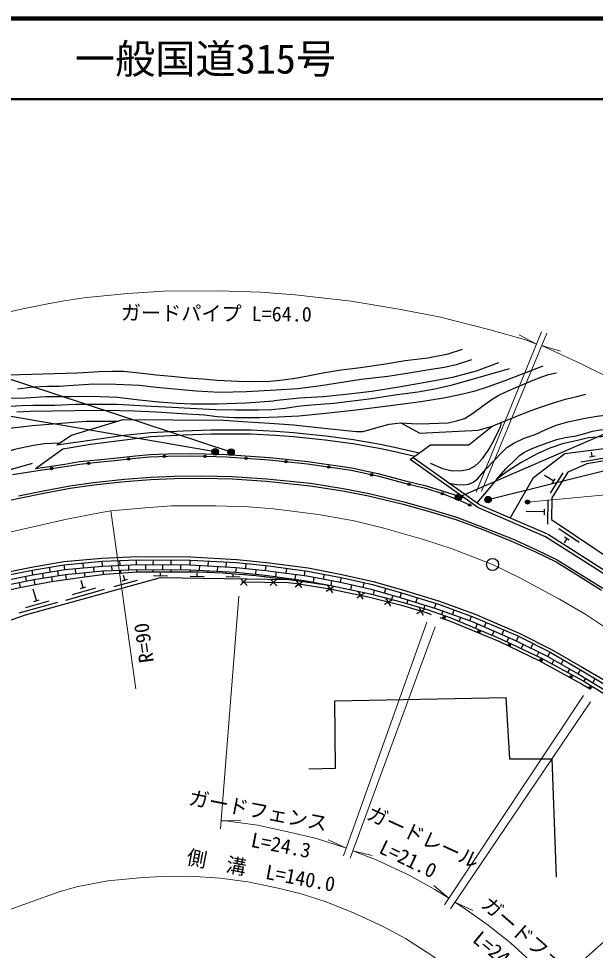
# Model space of a CAD drawing. Units: millimetres at full size, sheet at 1:1000; details may follow other scales. Extents: x 40000 to 680000, y 20000 to 380000.
# Drawn here: x 209745 to 281447, y 264104 to 380000 of the extents above; entities that cross this region are included whole.
import ezdxf
from ezdxf.enums import TextEntityAlignment as Align

# ---------------------------------------------------------------- set-up
doc = ezdxf.new("R2010")
doc.units = ezdxf.units.MM
doc.header["$LTSCALE"] = 1000
doc.linetypes.add('CHAIN', pattern=[18.5, 12, -1.5, 3.5, -1.5])
for name, color, linetype, lineweight in [('M-BGD', 7, 'Continuous', 25), ('M-BGD-HTXT', 7, 'Continuous', 13), ('M-BMK', 2, 'CHAIN', 13), ('M-BMK-SRVR', 3, 'Continuous', 25), ('M-STR-HTXT', 7, 'Continuous', 13), ('M-STR-STRC', 7, 'Continuous', 25), ('M-TTL', 2, 'Continuous', 140), ('M-TTL-LINE', 7, 'Continuous', 50)]:
    doc.layers.add(name, color=color, linetype=linetype, lineweight=lineweight)
doc.layers.add('M-TTL-TXT', color=7, linetype='Continuous')
doc.styles.add('ＭＳ ゴシック', font='')
doc.styles.get('ＭＳ ゴシック').set_extended_font_data('MS Gothic')

msp = doc.modelspace()

# ---------------------------------------------------------------- hatches: boundary and pattern name
at = {"layer": 'M-BGD'}
for points in [[(262482, 305500, -1), (262782, 305500, -0.41421), (262632, 305350, -0.41421)], [(266813, 303741, -1), (267113, 303741, -0.41421), (266963, 303591, -0.41421)], [(270599, 302083, -1), (270899, 302083, -0.41421), (270749, 301933, -0.41421)], [(274532, 300199, -1), (274832, 300199, -0.41421), (274682, 300049, -0.41421)], [(278264, 298150, -1), (278564, 298150, -0.41421), (278414, 298000, -0.41421)], [(280638, 296789, -1), (280938, 296789, -0.41421), (280788, 296639, -0.41421)]]:
    msp.add_hatch(color=256, dxfattribs=at).paths.add_polyline_path(points)
at = {"layer": 'M-STR-STRC'}
for points in [[(233841, 325911, -1), (234516, 326340, -0.41421), (234393, 325788, -0.41421)], [(235823, 325865, -1), (236497, 326295, -0.41421), (236375, 325743, -0.41421)], [(264084, 320246, -1), (264758, 320675, -0.41421), (264636, 320123, -0.41421)], [(267769, 319959, -1), (268444, 320388, -0.41421), (268321, 319836, -0.41421)], [(273231, 319990, -1), (272792, 319751, -0.41421), (272892, 320090, -0.41421)]]:
    msp.add_hatch(color=256, dxfattribs=at).paths.add_polyline_path(points)

# ---------------------------------------------------------------- linework, layer by layer
at = {"layer": 'M-BGD'}
for p, q in [((281068, 325570), (280983, 326086)), ((279661, 324882), (282621, 325370)), ((280723, 325513), (281413, 325627)), ((275866, 320955), (277446, 323505)), ((276273, 322467), (275126, 323178)), ((276089, 322169), (276458, 322765)), ((275531, 317138), (275598, 320138)), ((275107, 318298), (275123, 318998)), ((275115, 318648), (272865, 318699)), ((279415, 314852), (276926, 316526)), ((277920, 315315), (277566, 314789)), ((278210, 315120), (277629, 315511)), ((215479, 311464), (215424, 312061)), ((217821, 311683), (217765, 312280)), ((219035, 311796), (219091, 311199)), ((220162, 311902), (220136, 312501)), ((221294, 311952), (221321, 311353)), ((222358, 312000), (222332, 312599)), ((223396, 312047), (223423, 311447)), ((224397, 312091), (224402, 312700)), ((225517, 312091), (225513, 311491)), ((226490, 312084), (226495, 312684)), ((227624, 312075), (227619, 311475)), ((228697, 312067), (228701, 312667)), ((229889, 312058), (229884, 311458)), ((231072, 312049), (231077, 312649)), ((232217, 311986), (232184, 311387)), ((233322, 311926), (233354, 312525)), ((234475, 311862), (234442, 311263)), ((235545, 311804), (235578, 312403)), ((237974, 311615), (238034, 312212)), ((240454, 311365), (240534, 311959)), ((210577, 310616), (210694, 310027)), ((211524, 310805), (211425, 311397)), ((212692, 311000), (212791, 310408)), ((213690, 311166), (213591, 311758)), ((214575, 311313), (214674, 310721)), ((215557, 310868), (215650, 310239)), ((216754, 311583), (216810, 310986)), ((217880, 311086), (217955, 310579)), ((220204, 311303), (220259, 310871)), ((222394, 311401), (222420, 311036)), ((222937, 310183), (222787, 310725)), ((224408, 311491), (224408, 311185)), ((226433, 311484), (226433, 311185)), ((226507, 310720), (228257, 310695)), ((227382, 310708), (227387, 311043)), ((228679, 311467), (228679, 311185)), ((231053, 311449), (231053, 311185)), ((231068, 310654), (232818, 310629)), ((231943, 310642), (231949, 311011)), ((233273, 311327), (233266, 311145)), ((235525, 311204), (235513, 311047)), ((236407, 310577), (236411, 310859)), ((236780, 311736), (236720, 311139)), ((237913, 311018), (237900, 310858)), ((239239, 311488), (239178, 310891)), ((240384, 310769), (240365, 310612)), ((241780, 311187), (241700, 310593)), ((243012, 311022), (243095, 311617)), ((244149, 310870), (244069, 310275)), ((245273, 310720), (245352, 311314)), ((247656, 310282), (247768, 310871)), ((209808, 309850), (209921, 309241)), ((211632, 310215), (211750, 309582)), ((213819, 310579), (213907, 309981)), ((217773, 309217), (217529, 310097)), ((221612, 309349), (224503, 310151)), ((222600, 310090), (223274, 310277)), ((235532, 310590), (237282, 310565)), ((237317, 309522), (238170, 310351)), ((238155, 309505), (237321, 310363)), ((241006, 309469), (241859, 310297)), ((241844, 309452), (241011, 310310)), ((242929, 310428), (242913, 310298)), ((244133, 309327), (245090, 310032)), ((244961, 309197), (244251, 310160)), ((245218, 310122), (245199, 309991)), ((246464, 310509), (246347, 309916)), ((248802, 308590), (248150, 309592)), ((248627, 310096), (248548, 309483)), ((249742, 309883), (249872, 310469)), ((251145, 309571), (251016, 308961)), ((252578, 309253), (252708, 309838)), ((211963, 307605), (211567, 309031)), ((215605, 307681), (220423, 309019)), ((216448, 308382), (219339, 309185)), ((217436, 309124), (218111, 309311)), ((247983, 308767), (248980, 309416)), ((251776, 307966), (252772, 308615)), ((252595, 307788), (251942, 308791)), ((253961, 308922), (253814, 308353)), ((255241, 308556), (255406, 309133)), ((257181, 308002), (257360, 308575)), ((209795, 306069), (214613, 307406)), ((210638, 306770), (213529, 307572)), ((211626, 307511), (212300, 307698)), ((255211, 307150), (256235, 307754)), ((256021, 306936), (255413, 307966)), ((256253, 308267), (256122, 307758)), ((258140, 307703), (258004, 307248)), ((259147, 307389), (259326, 307962)), ((261456, 306669), (261635, 307241)), ((259262, 306018), (260309, 306581)), ((260063, 305772), (259497, 306825)), ((260241, 307048), (260111, 306615)), ((262469, 306317), (262315, 305875)), ((263691, 305874), (263895, 306439)), ((264700, 305509), (264504, 305041)), ((265840, 305097), (266044, 305661)), ((267644, 304340), (267881, 304891)), ((266770, 304716), (266548, 304186)), ((268830, 303829), (268617, 303320)), ((269842, 303394), (270079, 303945)), ((270702, 303024), (270453, 302501)), ((271632, 302617), (271901, 303154)), ((272464, 302199), (272209, 301664)), ((273441, 301709), (273710, 302245)), ((274404, 301226), (274168, 300731)), ((275528, 300661), (275828, 301181)), ((276297, 300217), (276036, 299742)), ((277183, 299704), (277484, 300224)), ((278225, 299102), (277988, 298671)), ((279292, 298486), (279598, 299002)), ((280216, 297937), (279991, 297567)), ((281131, 297394), (281437, 297910))]:
    msp.add_line(p, q, dxfattribs=at)
for points in [[(208491, 335688), (217060, 335960), (219742, 336113), (221321, 336170), (222793, 336142), (225097, 335895), (226863, 335712), (228731, 335548), (230784, 335318), (232605, 335184), (234447, 335018), (237019, 334891), (239004, 334861), (240990, 334894), (242622, 335055), (244406, 335302), (246335, 335684), (247582, 335959), (249553, 336261), (252257, 336605), (255097, 337015), (257805, 337458), (260615, 337815), (263136, 338308), (264941, 338887)], [(266056, 337540), (264126, 336921), (262697, 336621), (261017, 336341), (258294, 335909), (255658, 335472), (252316, 335106), (247322, 334312), (244451, 333957), (241765, 333786), (238060, 333559), (234720, 333516), (231835, 333672), (227319, 334081), (224734, 334355), (221831, 334471), (219092, 334535), (216525, 334384), (214790, 334241), (213319, 334241), (211542, 334147), (209601, 333924)], [(270721, 336456), (266527, 335222), (263495, 334379), (261488, 333908), (259362, 333555), (256514, 333164), (253619, 332711), (248920, 332139), (246145, 331903), (244453, 331766), (242879, 331491), (241187, 331333), (239514, 331294), (236702, 331295), (234203, 331335), (231069, 331493), (228887, 331612), (226277, 331736), (224136, 331863), (221981, 331990), (220307, 332020), (218581, 331987), (216821, 332002), (214224, 331885), (211511, 331882), (210102, 331835), (208705, 331741)], [(274915, 336763), (270198, 334943), (268113, 334215), (266352, 333608), (264591, 333224), (262567, 332779), (259741, 332321), (257228, 331991), (254972, 331697), (251352, 331257), (248325, 330927), (244578, 330549), (241952, 330420), (239715, 330365), (236542, 330353), (234482, 330485), (232852, 330665), (229996, 330858), (226887, 331043), (224100, 331178), (220595, 331252), (216738, 331236), (211196, 331150), (209531, 331047)], [(269396, 337169), (266623, 336163), (263667, 335373), (260087, 334686), (257256, 334187), (253643, 333622), (250813, 333289), (247628, 332977), (244664, 332789), (241489, 332478)], [(257264, 329705), (259269, 329613), (260830, 329633), (263166, 329719), (264175, 329957), (265170, 330265), (266179, 330895), (267454, 331820), (268626, 332650), (269458, 333152), (270158, 333515), (271274, 334014), (273729, 335049), (274788, 335452), (275617, 335716), (276618, 335923)], [(208279, 332774), (210596, 332830), (213121, 333001), (216231, 333017), (218796, 333049), (222026, 332905), (224735, 332601), (227156, 332344), (229392, 332166), (231236, 332070), (234410, 332070), (238043, 332190), (241489, 332478)], [(266886, 328816), (268628, 329290), (271338, 330410), (273478, 331253), (274630, 331663), (276118, 332189), (277743, 332658), (279133, 333017), (280258, 333282)], [(263287, 322198), (264211, 322056), (265054, 322012), (265700, 322093), (266323, 322379), (266814, 322745), (267856, 323991), (268810, 325009), (269765, 325989), (270461, 326659), (271300, 327200), (272584, 327796), (273969, 328291), (275281, 328874), (276593, 329413), (278022, 329836), (279972, 330271), (281618, 330536), (283000, 330712), (284454, 330800), (286262, 330712)], [(191910, 321631), (192979, 322696), (194407, 323783), (196235, 325057), (197659, 326001), (198905, 326671), (200165, 327232), (201635, 327767), (203658, 328280), (205632, 328669), (207922, 328982), (211461, 329384), (214544, 329651), (218105, 329927), (222113, 329949)], [(214480, 327001), (216299, 328178), (222725, 330136), (235223, 330038), (238260, 329853), (240987, 329667), (243920, 329480), (246934, 329149), (251698, 328624), (252569, 328629), (254162, 329100), (255812, 329539), (257264, 329705), (259609, 328450), (266886, 328816)], [(258406, 325168), (260956, 326986), (265737, 326969), (268628, 329290)], [(260911, 324695), (262459, 324027), (263666, 323758), (264908, 323805), (265752, 323980), (266514, 324355), (266936, 324742), (267440, 325327), (268125, 326290), (268769, 327461), (269452, 328797), (269669, 329221), (269794, 329771)], [(211831, 324059), (215228, 326475), (218674, 327058), (222960, 327628), (226193, 328028), (230207, 328215), (233673, 328352), (238642, 328352), (241685, 328187), (243872, 328030), (247863, 327599), (251300, 327142), (254581, 326572), (256363, 326210), (259004, 325594)], [(214480, 327001), (218599, 327552), (222811, 328187), (226151, 328527), (230185, 328714), (233663, 328852), (238656, 328852), (241717, 328686), (243917, 328529), (247923, 328095), (251376, 327636), (254674, 327063), (256469, 326698), (259547, 325981)], [(289036, 328139), (283279, 328068), (280609, 327838), (279076, 327504), (277378, 327104), (275775, 326570), (274311, 325908), (272222, 324800), (270485, 323687), (269190, 322695), (266718, 319767)], [(269190, 322695), (270326, 323988), (271528, 325160), (272033, 325645), (272546, 326013), (273312, 326420), (274201, 326798), (275472, 327238), (276664, 327638), (277691, 327911), (279063, 328104), (280143, 328396), (281109, 328670), (282030, 328838), (283201, 328993), (287346, 329093)], [(214766, 327186), (213844, 327166), (212976, 327121), (211597, 326900), (209223, 326393), (207300, 325832), (204875, 325042), (202566, 324033), (200899, 323189), (199456, 322152)], [(270871, 317883), (273762, 322922), (277652, 325928), (287008, 327116), (288681, 327182)], [(211831, 324059), (215470, 324588), (217322, 324894), (219531, 325115), (221621, 325318), (224255, 325612), (226053, 325775), (228301, 325870), (231150, 325902), (233029, 325856), (235569, 325795), (240926, 325430), (242963, 325221), (245684, 324928), (251140, 324116), (254421, 323406), (257682, 322543), (260410, 321866), (265056, 320454)], [(289196, 325682), (285278, 325449), (280372, 324641), (278022, 323581), (276055, 320405), (275993, 317695), (287958, 309649), (301321, 300017), (303231, 297081), (304659, 294727), (304849, 294227)], [(202419, 322017), (203995, 322537), (206547, 323286), (211479, 324688)], [(208988, 323310), (211874, 323763), (215516, 324292), (217361, 324596), (219560, 324816), (221652, 325020), (224285, 325313), (226073, 325476), (228309, 325570), (231148, 325602), (233021, 325556), (235556, 325495), (240900, 325131), (242932, 324922), (245646, 324630), (251086, 323820), (254351, 323115), (257607, 322252), (260330, 321577), (262439, 320936), (263987, 320314), (265026, 319901), (266004, 319414)], [(275266, 315550), (266852, 319181), (258406, 325168)], [(275424, 315918), (267049, 319532), (258751, 325414)], [(207576, 319837), (209802, 320352), (213085, 320995), (216166, 321597), (219083, 322016), (222948, 322434), (226183, 322673), (229105, 322783), (232653, 322839), (236284, 322755), (240581, 322472), (245975, 321902), (250041, 321262), (253242, 320642), (257543, 319624), (260960, 318656), (264091, 317689), (267452, 316439), (271030, 315005), (273995, 313667), (276556, 312427), (279625, 310539), (282191, 308893)], [(209740, 320646), (213027, 321290), (216116, 321893), (219046, 322313), (222921, 322733), (226166, 322973), (229097, 323083), (232654, 323139), (236297, 323055), (240606, 322771), (246014, 322200), (250093, 321558), (253305, 320935), (257619, 319914), (261045, 318944), (264188, 317973), (267560, 316719), (271147, 315281), (274122, 313939), (276700, 312690), (279784, 310793), (282357, 309143)], [(307636, 290379), (304786, 293721), (299280, 299317), (290234, 305774), (283536, 310291), (275266, 315550)], [(307826, 290773), (305081, 293992), (299541, 299623), (290462, 306103), (283755, 310625), (275480, 315888)], [(187729, 305616), (190578, 306531), (196006, 308137), (201703, 309677), (207388, 310998), (211343, 311789), (215351, 312456), (220094, 312900), (224536, 313099), (231103, 313049), (236858, 312733), (240571, 312358), (245730, 311667), (249945, 310863), (253837, 309997), (257468, 308961), (262064, 307527), (266490, 305925), (271961, 303571), (276003, 301542), (279797, 299348), (283353, 297239)], [(187951, 305283), (190695, 306148), (196115, 307752), (201800, 309289), (207472, 310607), (211416, 311395), (215402, 312059), (220121, 312500), (224543, 312699), (231091, 312649), (236827, 312334), (240524, 311961), (245666, 311272), (249864, 310471), (253739, 309609), (257353, 308577), (261936, 307148), (266343, 305553), (271792, 303208), (275813, 301190), (279595, 299003), (283135, 296903)], [(191086, 305695), (196278, 307175), (201946, 308707), (207599, 310020), (211524, 310805), (215479, 311464), (220162, 311902), (224554, 312099), (231072, 312049), (236780, 311736), (240454, 311365), (245570, 310680), (249742, 309883), (253591, 309027), (257181, 308002), (261744, 306579), (266122, 304995), (271539, 302664), (275528, 300661), (279292, 298486), (282808, 296400), (287444, 293110), (291893, 289401)], [(190695, 306148), (192099, 304521), (198449, 306399), (203998, 307878), (209833, 309225), (213849, 309973), (217934, 310576), (220470, 310898), (224515, 311185), (232167, 311185), (235132, 311078), (239242, 310751), (244344, 310121), (248548, 309483), (253454, 308446), (257432, 307420), (260664, 306449), (263474, 305472), (269589, 302913), (274676, 300488), (279919, 297611), (283803, 295252)], [(191518, 305194), (196439, 306597), (202093, 308125), (207726, 309433), (211632, 310215), (215557, 310868), (220204, 311303), (224565, 311498), (231053, 311449), (236734, 311138), (240384, 310769), (245473, 310087), (248548, 309483)], [(192099, 304521), (191582, 304100), (190519, 302694), (188114, 298412), (193221, 295569), (196309, 298860), (197773, 300122), (199159, 301134), (200812, 302079), (202828, 303124), (205716, 304131), (210589, 305822), (227379, 310482), (243278, 310253)], [(237439, 309937), (243250, 309853), (244289, 309725), (248477, 309089), (253362, 308057), (257325, 307035), (260541, 306069), (261025, 305900)], [(262105, 305525), (263331, 305099), (269426, 302548), (274494, 300132), (279719, 297264), (280842, 296583)], [(245830, 286674), (249140, 286750), (249043, 295142), (270296, 295558), (270783, 287910), (276024, 287929), (276587, 273227)]]:
    msp.add_lwpolyline(points, dxfattribs=at)
for centre in [(227867, 325544), (232929, 325550), (218438, 324698), (223414, 325210), (238005, 325318), (243000, 324904), (213844, 324044), (248277, 324227), (253636, 323256), (258265, 322075), (262416, 320927), (265807, 319493), (262632, 305500), (266963, 303741), (270749, 302083), (274682, 300199), (278414, 298150), (280788, 296789)]:
    msp.add_circle(centre, 150, dxfattribs=at)
at = {"layer": 'M-BGD-HTXT'}
msp.add_line((273011, 319871), (283152, 320820), dxfattribs=at)
at = {"layer": 'M-BMK'}
msp.add_lwpolyline([(208641, 316140), (212638, 317055), (215755, 317748), (218287, 318248), (219790, 318537), (221203, 318761), (225462, 319168), (228770, 319389), (234203, 319416), (238335, 319268), (241429, 319031), (247038, 318330), (251442, 317525), (255144, 316615), (260070, 315228), (263629, 314036), (268668, 312099), (271979, 310476), (277006, 307807), (280255, 305897), (283385, 303796)], dxfattribs=at)
at = {"layer": 'M-BMK-SRVR'}
msp.add_circle((268668, 312099), 750, dxfattribs=at)
at = {"layer": 'M-STR-HTXT'}
for p, q in [((266618, 321117), (274746, 341040)), ((275396, 340883), (267293, 321175)), ((274126, 339521), (271958, 340672)), ((274766, 339351), (277114, 338634)), ((224325, 296651), (221203, 318761)), ((234855, 279240), (237114, 308142)), ((260476, 304914), (250130, 275882)), ((261536, 304367), (250957, 275553)), ((279959, 295818), (262675, 269748)), ((280857, 295032), (263420, 269270)), ((234933, 280237), (237387, 280314)), ((275630, 259068), (298915, 279801)), ((250466, 276824), (248238, 277856)), ((251302, 276492), (253688, 275913)), ((263228, 270582), (261367, 272183)), ((263981, 270098), (266211, 269072))]:
    msp.add_line(p, q, dxfattribs=at)
for points in [[(199726, 341447), (202350, 342117), (206754, 343126), (210267, 343907), (213177, 344481), (215174, 344865), (217838, 345287), (223299, 345809), (227812, 346111), (234616, 346145), (239833, 345958), (244106, 345631), (251100, 344848), (257032, 343876), (262034, 342916), (268204, 341334), (272617, 340069), (274126, 339521)], [(274766, 339351), (279603, 337099), (284357, 334730), (290294, 331578), (294755, 328956), (299036, 326082), (304568, 322020), (309141, 318270), (313350, 314486), (318339, 309529), (322841, 304387), (323611, 303385)], [(234933, 280237), (235512, 280198), (239445, 279671), (243604, 278783), (246793, 278000), (250383, 276857), (250466, 276824)], [(251302, 276492), (254194, 275345), (258288, 273468), (261495, 271695), (263228, 270582)], [(201344, 266559), (214654, 271339), (216947, 272025), (220818, 272756), (225221, 273183), (227728, 273273), (231020, 273346), (234799, 273093), (238224, 272633), (242008, 271825), (244858, 271125), (247982, 270131), (251389, 268779), (255069, 267092), (257835, 265563), (261117, 263455), (263830, 261507), (266267, 259602), (268787, 257292), (272312, 253681), (274392, 251129), (275438, 249639)], [(263981, 270098), (265129, 269360), (268111, 267220), (270883, 265052), (273756, 262420), (276378, 259734)]]:
    msp.add_lwpolyline(points, dxfattribs=at)
at = {"layer": 'M-STR-STRC'}
for p, q in [((236160, 326080), (196768, 339052)), ((234178, 326125), (174258, 336500)), ((264421, 320460), (296223, 334311)), ((268106, 320174), (318346, 332677))]:
    msp.add_line(p, q, dxfattribs=at)
for centre, radius in [((234178, 326125), 400), ((236160, 326080), 400), ((264421, 320460), 400), ((268106, 320174), 400), ((273011, 319871), 250)]:
    msp.add_circle(centre, radius, dxfattribs=at)
at = {"layer": 'M-TTL'}
msp.add_line((680000, 380000), (40000, 380000), dxfattribs=at)
at = {"layer": 'M-TTL-LINE'}
msp.add_line((40000, 370000), (680000, 370000), dxfattribs=at)

# ---------------------------------------------------------------- texts
at = {"layer": 'M-STR-HTXT', "style": 'ＭＳ ゴシック'}
for s, rotation, p in [('ガードパイプ L=64.0', 359.489, (234314, 341866)), ('R=90', 98.036, (226757, 302547)), ('ガードフェンス', 349.006, (239264, 280066)), ('ガードレール', 335.166, (259434, 276864)), ('L=24.3', 349.006, (242091, 275737)), ('L=21.0', 334.146, (257538, 274156)), ('側\u3000溝\u3000L=140.0', 349.28, (239601, 272585)), ('ガードフェンス', 318.956, (273349, 263470)), ('L=24.3', 320.458, (268586, 262447))]:
    msp.add_text(s, height=1833, rotation=rotation, dxfattribs=at).set_placement(p, align=Align.BOTTOM_CENTER)
at = {"layer": 'M-TTL-TXT', "style": 'ＭＳ ゴシック'}
msp.add_text('一般国道315号', height=3666, dxfattribs=at).set_placement((216734, 375000), align=Align.MIDDLE_LEFT)

doc.saveas('drawing.dxf')
